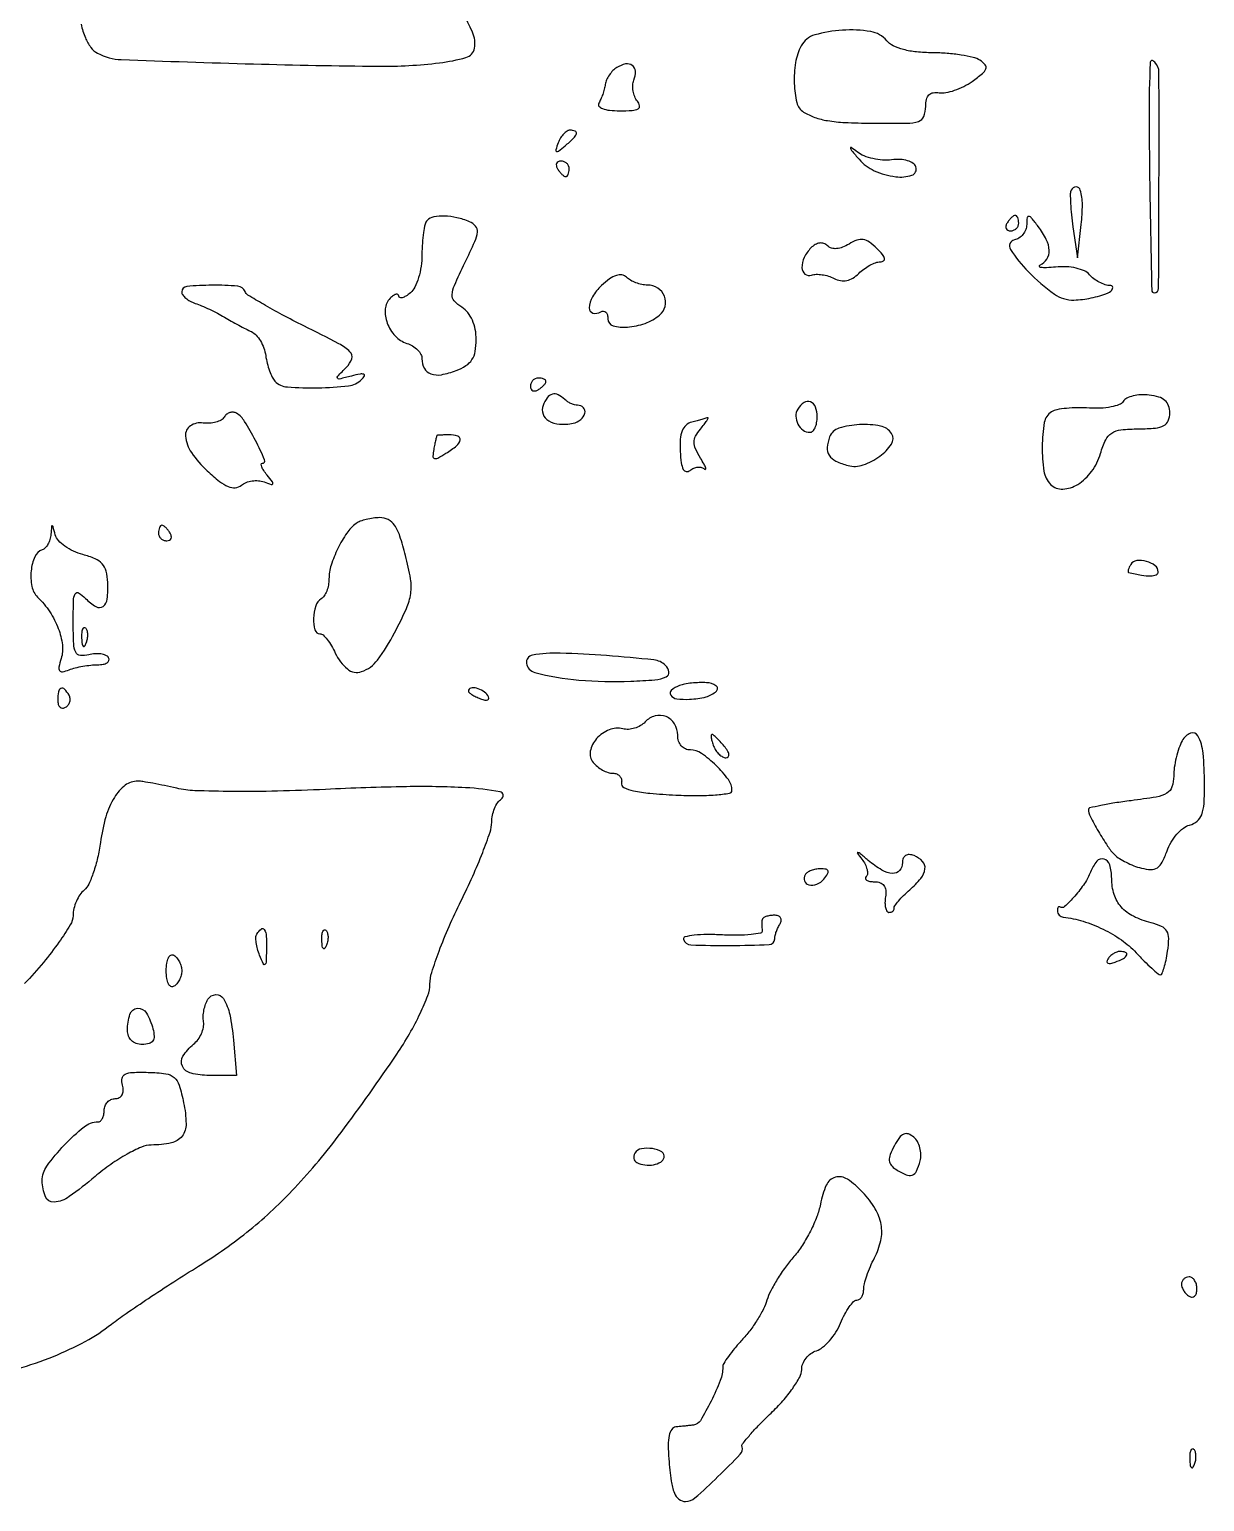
# Model space of a CAD drawing. Extents: x 0 to 5034, y 0 to 2560.
# Drawn here: x 4428.3 to 4580, y 901 to 1091 of the extents above; entities that cross this region are included whole.
import ezdxf

# ---------------------------------------------------------------- set-up
doc = ezdxf.new("R2010")
doc.units = 0

msp = doc.modelspace()

# ---------------------------------------------------------------- linework, layer by layer
for points in [[(4435.006116, 1091.665507, 0.045125), (4435.561528, 1089.917062, 0.060581), (4436.268943, 1088.678039, 0.110345), (4437.147502, 1087.921059, 0.114299), (4440.202914, 1087.095851, 0.002042), (4457.271295, 1086.547874, 0.004694), (4473.357611, 1086.248296, 0.032292), (4481.25, 1086.685429, 0.039775), (4484.678115, 1087.3782, 0.281961), (4485.776546, 1088.575789, 0.159528), (4485.519724, 1090.639601, 0.012499), (4483, 1095.659664, -0.009019)], [(4426.7548, 918.116138, 0.026004), (4431.464072, 919.741817, 0.028612), (4435.550472, 921.673626, 0.040141), (4438.926781, 923.881098, -0.013547), (4440.810732, 925.261066, -0.004245), (4443.70487, 927.2267, -0.004238), (4446.974472, 929.367192, -0.004677), (4450.174904, 931.381814, 0.032274), (4456.793665, 936.077002, 0.034452), (4462.600817, 941.491208, 0.027669), (4468.553685, 948.613442, 0.011782), (4475.75, 958.751044, 0.017638), (4477.393861, 961.38192, 0.020178), (4478.770971, 964.008757, 0.020299), (4479.752396, 966.317729, 0.088237), (4480.02531, 967.773649, -0.074017), (4480.267008, 969.299997, -0.013117), (4481.21075, 972.045893, -0.013942), (4482.501788, 975.23044, -0.012156), (4484.02531, 978.488964, 0.010083), (4485.54722, 981.709174, 0.012365), (4486.832435, 984.778013, 0.010868), (4487.786235, 987.389831, 0.082286), (4488, 988.679947, -0.051268), (4488.092656, 989.581226, -0.047599), (4488.367188, 990.468658, -0.050937), (4488.770905, 991.213084, -0.10175), (4489.25, 991.676979, 0.682032), (4489.069065, 992.603727, 0.031678), (4484.613945, 993.12972, 0.018358), (4476.99529, 993.262855, 0.00728), (4466.533265, 992.909104, -0.006339), (4460.34806, 992.688305, -0.007711), (4454.551086, 992.644346, -0.006859), (4449.691424, 992.749121, -0.048223), (4447.347284, 993.059513, 0.005586), (4445.787913, 993.403058, 0.006319), (4444.283934, 993.697042, 0.005806), (4443.000594, 993.915737, 0.034248), (4442.321429, 993.976143, 0.170104), (4440.714392, 993.44939, 0.092781), (4439.310846, 991.887451, 0.066704), (4438.210132, 989.380981, 0.035992), (4437.510493, 986.076291, -0.022531), (4437.144663, 984.085481, -0.025497), (4436.612092, 982.217725, -0.025923), (4436.003112, 980.695619, -0.111877), (4435.413081, 979.927864, 0.072886), (4434.869561, 979.323641, 0.043688), (4434.406053, 978.474637, 0.042759), (4434.085114, 977.528209, 0.056813), (4433.969228, 976.627555, -0.133923), (4433.621689, 975.422244, -0.017932), (4432.153646, 973.195398, -0.019315), (4430.14533, 970.593427, -0.013976), (4427.719228, 967.849009, 0.001341)]]:
    msp.add_lwpolyline(points, format="xyb")
for points in [[(4527.933332, 1088.875429, 0.083038), (4527.205972, 1086.721753, 0.049309), (4527.039138, 1084.011013, 0.049623), (4527.376396, 1081.550791, 0.196731), (4528.25, 1080.337137, 0.055038), (4529.679293, 1079.649473, 0.043731), (4531.339369, 1079.223713, 0.029444), (4533.586796, 1078.987357, 0.009028), (4537, 1078.892252, 0.004572), (4541.561014, 1078.889251, 0.07318), (4543.08206, 1079.126273, 0.230818), (4543.762058, 1079.765336, 0.090933), (4544, 1081.062858, -0.057254), (4544.10396, 1081.967765, -0.138822), (4544.426244, 1082.551239, -0.158778), (4544.973084, 1082.832699, -0.08214), (4545.75, 1082.829981, 0.089294), (4546.596794, 1082.839046, 0.035816), (4547.720312, 1083.138431, 0.034006), (4548.914205, 1083.643211, 0.03644), (4550, 1084.295314, 0.016749), (4551.322428, 1085.294769, 0.135194), (4551.761339, 1085.907806, 0.271864), (4551.666382, 1086.434721, 0.073619), (4551, 1087.012879, 0.082859), (4550.127788, 1087.384026, 0.019925), (4548.581281, 1087.692902, 0.019919), (4546.754058, 1087.908507, 0.01858), (4544.872445, 1087.984687, -0.024336), (4542.834919, 1088.090675, -0.039181), (4541.125066, 1088.399972, -0.047639), (4539.80348, 1088.886112, -0.108013), (4538.968378, 1089.538102, 0.181319), (4536.90443, 1090.718011, 0.055199), (4533.248025, 1090.902107, 0.055276), (4529.679722, 1090.288042, 0.20233)], [(4572.970588, 1086.666667, 0.011952), (4572.83048, 1079.727122, 0.003532), (4572.945065, 1069.097401, 0.000392), (4573.164299, 1057.329247, 0.40854), (4573.5, 1057, 0.412723), (4574.056285, 1057.55346, 0.000779), (4574.105911, 1071.59929, 0.001089), (4574.103112, 1085.464889, 0.198294), (4573.558824, 1086.77451, 0.065086), (4573.342433, 1086.940865, 0.178547), (4573.155515, 1086.973346, 0.234014), (4573.025744, 1086.876509, 0.106874)], [(4504.13577, 1086.083911, 0.061926), (4503.634559, 1085.680861, 0.043565), (4503.177555, 1085.118905, 0.043905), (4502.829329, 1084.493327, 0.067637), (4502.655396, 1083.899894, -0.027501), (4502.528743, 1083.290852, -0.018986), (4502.321926, 1082.617469, -0.019195), (4502.072798, 1081.983335, -0.036735), (4501.817371, 1081.5, 0.31737), (4501.839154, 1081.104602, 0.137249), (4502.288476, 1080.778138, 0.06398), (4503.207206, 1080.565197, 0.024998), (4504.510455, 1080.5, 0.015338), (4506.140049, 1080.550002, 0.108809), (4506.896046, 1080.765848, 0.329798), (4507.079903, 1081.157617, 0.124228), (4506.803087, 1081.737265, -0.075783), (4506.452426, 1082.320341, -0.055809), (4506.244792, 1083.046042, -0.055971), (4506.203183, 1083.797118, -0.077637), (4506.34445, 1084.45524, 0.099375), (4506.538512, 1085.597349, 0.230354), (4506.145228, 1086.348003, 0.212861), (4505.278002, 1086.538222, 0.087733)], [(4496.584097, 1076.358556, 0.012731), (4496.264678, 1075.458284, 0.389672), (4496.355597, 1075.258808, 0.27071), (4496.617386, 1075.292701, 0.008807), (4497.477108, 1075.981001, 0.017238), (4498.562498, 1076.946872, 0.127361), (4498.925, 1077.530548, 0.389178), (4498.765008, 1077.870501, 0.097466), (4498.106989, 1078, 0.148172), (4497.719384, 1077.882557, 0.058677), (4497.291272, 1077.517826, 0.05126), (4496.891147, 1076.986565, 0.0442)], [(4535.404988, 1074.232767, 0.112339), (4537.371654, 1072.766325, 0.071092), (4540.136676, 1071.986101, 0.114073), (4542.213672, 1072.18209, 0.415187), (4542.746082, 1073.25, 0.168639), (4542.386123, 1073.715046, 0.073176), (4541.666453, 1074.04673, 0.059075), (4540.701905, 1074.21008, 0.042558), (4539.609803, 1074.171496, -0.047677), (4538.445478, 1074.142268, -0.037255), (4537.193334, 1074.324676, -0.03836), (4536.043224, 1074.675182, -0.07146), (4535.197054, 1075.154263, 0.009423), (4534.386768, 1075.75631, 0.688878), (4534.287705, 1075.690513, 0.118247), (4534.441823, 1075.377348, 0.003404)], [(4496.5, 1073, 0.029505), (4496.768994, 1072.617226, 0.035638), (4497.066025, 1072.29375, 0.038439), (4497.34829, 1072.065539, 0.151918), (4497.559017, 1072, 0.210953), (4497.727648, 1072.07446, 0.081139), (4497.870461, 1072.29375, 0.061769), (4497.967655, 1072.617151, 0.042167), (4498, 1073, 0.105053), (4497.918938, 1073.381556, 0.099167), (4497.688914, 1073.70625, 0.09642), (4497.345238, 1073.923877, 0.093332), (4496.940983, 1074, 0.108972), (4496.586039, 1073.921712, 0.182303), (4496.3746, 1073.70625, 0.161196), (4496.343488, 1073.3821, 0.082592)], [(4562.774266, 1070.266312, 0.11139), (4562.661188, 1069.764199, 0.011643), (4562.689896, 1068.550104, 0.013979), (4562.7996, 1067.087842, 0.010765), (4562.998101, 1065.5), (4563.585867, 1061.5), (4564.076488, 1065.824754, 0.028524), (4564.220463, 1068.396283, 0.071143), (4563.952527, 1070.255189, 0.335395), (4563.399608, 1070.66548, 0.287175)], [(4479.666667, 1066.333333, 0.139781), (4479.406726, 1065.866033, 0.019689), (4479.195833, 1064.772426, 0.021196), (4479.048784, 1063.425529, 0.016592), (4479, 1061.955778, -0.03571), (4478.89071, 1060.427484, -0.037801), (4478.565079, 1058.9599, -0.040971), (4478.083783, 1057.740069, -0.105481), (4477.5, 1057, -0.030982), (4476.923586, 1056.579039, -0.073712), (4476.440625, 1056.36239, -0.166005), (4476.133915, 1056.379119, -0.30586), (4476, 1056.577555, 0.226855), (4475.900014, 1056.786588, 0.23552), (4475.67707, 1056.835477, 0.09925), (4475.3236, 1056.667083, 0.035754), (4474.900663, 1056.300663, 0.179626), (4474.265996, 1054.91657, 0.107559), (4474.521246, 1053.102918, 0.099021), (4475.546048, 1051.437081, 0.129353), (4477.051152, 1050.483765, -0.059815), (4477.796332, 1050.144875, -0.062601), (4478.427526, 1049.643427, -0.069744), (4478.855372, 1049.062932, -0.124612), (4479, 1048.491629, 0.12183), (4479.30733, 1047.249046, 0.190675), (4480.132604, 1046.541078, 0.128718), (4481.506107, 1046.436238, 0.045901), (4483.416084, 1046.968095, 0.051976), (4484.676052, 1047.603653, 0.106921), (4485.45441, 1048.379947, 0.100898), (4485.868808, 1049.440243, 0.042892), (4486, 1050.966775, 0.04744), (4485.874481, 1052.286723, 0.056707), (4485.502029, 1053.478461, 0.062623), (4484.915932, 1054.453378, 0.086762), (4484.158342, 1055.133186, -0.067456), (4483.167095, 1055.956236, -0.2056), (4482.883457, 1056.764272, -0.088765), (4483.183088, 1057.962536, -0.007308), (4484.550315, 1060.89166, 0.008124), (4485.81988, 1063.623181, 0.077004), (4486.156883, 1064.864359, 0.208462), (4485.925712, 1065.612691, 0.11745), (4485.141972, 1066.179715, 0.042198), (4483.50898, 1066.699459, 0.048975), (4481.891811, 1066.904178, 0.055749), (4480.522314, 1066.789788, 0.148753)], [(4554.5, 1066, 0.082592), (4554.343488, 1065.6179, 0.161196), (4554.3746, 1065.29375, 0.182303), (4554.586039, 1065.078288, 0.108972), (4554.940983, 1065, 0.093332), (4555.345238, 1065.076123, 0.09642), (4555.688914, 1065.29375, 0.099167), (4555.918938, 1065.618444, 0.105053), (4556, 1066, 0.042167), (4555.967655, 1066.382849, 0.061769), (4555.870461, 1066.70625, 0.081139), (4555.727648, 1066.92554, 0.210953), (4555.559017, 1067, 0.151918), (4555.34829, 1066.934461, 0.038439), (4555.066025, 1066.70625, 0.035638), (4554.768994, 1066.382774, 0.029505)], [(4557.031803, 1065.823324, -0.086918), (4556.902293, 1065.158398, -0.076611), (4556.551695, 1064.544195, -0.078), (4556.039598, 1064.073306, -0.096091), (4555.442051, 1063.823324, 0.524869), (4554.931745, 1062.614586, 0.053624), (4557.246456, 1059.718902, 0.040815), (4560.600563, 1056.849268, 0.165444), (4563.13487, 1056.070285, 0.044886), (4565.343315, 1056.335279, 0.041243), (4567.535078, 1056.993082, 0.194961), (4568.111616, 1057.540069, 0.53154), (4567.872445, 1057.929715, -0.065751), (4567.168523, 1058.053789, -0.041995), (4566.398841, 1058.369922, -0.04165), (4565.683341, 1058.815436, -0.059547), (4565.141425, 1059.329593, 0.114874), (4564.480382, 1059.831418, 0.048888), (4563.420042, 1060.186197, 0.043651), (4562.13326, 1060.364824, 0.037691), (4560.768981, 1060.331177, -0.012389), (4559.586864, 1060.24208, -0.043896), (4558.827451, 1060.270409, -0.305422), (4558.668009, 1060.40965, -0.363695), (4558.75, 1060.584917, 0.142378), (4559.639395, 1061.362529, 0.154548), (4559.937422, 1062.470214, 0.10558), (4559.568136, 1063.891408, 0.045772), (4558.531803, 1065.55887, 0.008652), (4557.669354, 1066.659034, 0.180451), (4557.314699, 1066.867581, 0.428169), (4557.096449, 1066.706911, 0.02704)], [(4529.2, 1062.8, 0.085148), (4528.326243, 1061.564404, 0.115468), (4528.034721, 1060.233957, 0.221097), (4528.425427, 1059.423897, 0.263476), (4529.25, 1059.281539, -0.081425), (4529.849657, 1059.39177, -0.03999), (4530.626475, 1059.344611, -0.038298), (4531.445223, 1059.163989, -0.045197), (4532.180554, 1058.866855, 0.074307), (4533.008752, 1058.586862, 0.093998), (4533.815431, 1058.594746, 0.088583), (4534.598956, 1058.902189, 0.05876), (4535.359125, 1059.501983, -0.038151), (4536.027236, 1060.075236, -0.034809), (4536.794779, 1060.559957, -0.036613), (4537.543886, 1060.894931, -0.087044), (4538.142857, 1061, 0.14233), (4538.573493, 1061.12512, 0.324974), (4538.691367, 1061.422953, 0.112852), (4538.424644, 1061.939922, 0.021086), (4537.69812, 1062.730451, 0.038792), (4536.732913, 1063.55648, 0.118607), (4535.94275, 1063.885166, 0.129487), (4535.131716, 1063.804239, 0.050356), (4534.112165, 1063.302121, -0.046363), (4533.282581, 1062.885316, -0.072711), (4532.506349, 1062.7054, -0.090372), (4531.840104, 1062.770673, -0.127556), (4531.32833, 1063.07167, 0.110223), (4530.861859, 1063.367932, 0.118865), (4530.326839, 1063.426839, 0.101664), (4529.758593, 1063.232462, 0.063379)], [(4502.172309, 1057.945904, 0.070354), (4500.999733, 1056.496759, 0.128069), (4500.57426, 1055.04488, 0.348056), (4501.058448, 1054.393975, 0.206596), (4502.069098, 1054.542705, -0.144691), (4502.42234, 1054.639019, -0.191524), (4502.726548, 1054.510522, -0.135162), (4502.932022, 1054.154935, -0.063905), (4503, 1053.625238, 0.335778), (4503.656276, 1052.758173, 0.087977), (4505.505577, 1052.573563, 0.067774), (4507.79276, 1053.064279, 0.086726), (4509.659498, 1054.132372, 0.157325), (4510.371502, 1055.253089, 0.161051), (4510.285369, 1056.566781, 0.15454), (4509.423077, 1057.608403, 0.144151), (4508.093011, 1058, -0.051056), (4507.37104, 1058.073914, -0.038177), (4506.601951, 1058.295371, -0.039019), (4505.902398, 1058.620169, -0.068287), (4505.394483, 1059.005517, 0.15763), (4504.809612, 1059.304609, 0.120005), (4504.087842, 1059.247584, 0.077208), (4503.212678, 1058.801024, 0.031034)], [(4448, 1057.116631, 0.159687), (4448.124809, 1056.735803, 0.059674), (4448.514063, 1056.320145, 0.051373), (4449.08038, 1055.935752, 0.042458), (4449.75, 1055.645664, -0.019795), (4450.562974, 1055.33638, -0.009708), (4451.573437, 1054.882071, -0.009615), (4452.606563, 1054.368702, -0.013782), (4453.5, 1053.871337, 0.006068), (4454.375421, 1053.366157, 0.004519), (4455.353125, 1052.82922, 0.004568), (4456.284359, 1052.339619, 0.010332), (4457, 1051.990177, -0.100078), (4457.599092, 1051.550549, -0.050732), (4458.157686, 1050.795359, -0.047534), (4458.595469, 1049.866618, -0.051749), (4458.834676, 1048.897872, 0.026714), (4459.025954, 1047.914382, 0.025569), (4459.323132, 1046.942098, 0.02646), (4459.67436, 1046.112903, 0.078165), (4460.027533, 1045.607143, 0.184955), (4461.633833, 1044.85206, 0.022757), (4465.57957, 1044.740994, 0.023325), (4469.520887, 1044.993607, 0.170306), (4471.201193, 1045.801193, 0.060241), (4471.568, 1046.268912, 0.4756), (4471.487444, 1046.494376, 0.136652), (4471.02043, 1046.526251, 0.01296), (4469.89405, 1046.263239, -0.005164), (4468.334744, 1045.873407, -0.33235), (4468.09228, 1045.977948, -0.333067), (4468.124126, 1046.239779, -0.005176), (4469.247192, 1047.387809, 0.118046), (4469.930391, 1048.502752, 0.285835), (4469.708243, 1049.402438, 0.072997), (4468.289863, 1050.428286, 0.004735), (4463.747192, 1052.741277, -0.006821), (4460.946076, 1054.182268, -0.010058), (4458.530946, 1055.529659, -0.005737), (4456.550044, 1056.718347, -0.160315), (4456.166667, 1057.172656, 0.284623), (4455.225714, 1057.863364, 0.021377), (4451.914835, 1057.982236, 0.021066), (4448.643747, 1057.821873, 0.387773)], [(4493, 1044.940983, 0.108972), (4493.078288, 1044.586039, 0.182303), (4493.29375, 1044.3746, 0.161196), (4493.6179, 1044.343488, 0.082592), (4494, 1044.5, 0.029505), (4494.382774, 1044.768994, 0.035638), (4494.70625, 1045.066025, 0.038439), (4494.934461, 1045.34829, 0.151918), (4495, 1045.559017, 0.210953), (4494.92554, 1045.727648, 0.081139), (4494.70625, 1045.870461, 0.061769), (4494.382849, 1045.967655, 0.042167), (4494, 1046, 0.105053), (4493.618444, 1045.918938, 0.099167), (4493.29375, 1045.688914, 0.09642), (4493.076123, 1045.345238, 0.093332)], [(4494.623848, 1042.462146, 0.184067), (4494.621251, 1041.356549, 0.169996), (4495.353533, 1040.484474, 0.116667), (4496.747185, 1040.04839, 0.069038), (4498.494408, 1040.165426, 0.119132), (4499.487982, 1040.635475, 0.162574), (4500.018244, 1041.463786, 0.257613), (4499.82983, 1042.180251, 0.205153), (4499.083333, 1042.5, -0.066753), (4498.677688, 1042.554398, -0.03908), (4498.215625, 1042.720313, -0.038368), (4497.771105, 1042.962896, -0.052335), (4497.416667, 1043.25, 0.080673), (4496.581215, 1043.852006, 0.186716), (4495.823949, 1043.923571, 0.169371), (4495.164369, 1043.462075, 0.06467)], [(4569.492699, 1042.988186, -0.16678), (4568.983438, 1042.570689, -0.04046), (4567.921163, 1042.270612, -0.037075), (4566.578776, 1042.108312, -0.029579), (4565.120394, 1042.127179, 0.020665), (4563.623401, 1042.173231, 0.022282), (4562.165125, 1042.09276, 0.022504), (4560.92849, 1041.91258, 0.091224), (4560.222131, 1041.637285, 0.215971), (4559.308428, 1040.277984, 0.038965), (4559.032345, 1037.167126, 0.040267), (4559.254256, 1033.995952, 0.160109), (4560.122669, 1032.277331, 0.211621), (4561.684809, 1031.674469, 0.12737), (4563.613878, 1032.275754, 0.097359), (4565.417352, 1033.954635, 0.08423), (4566.564599, 1036.276086, -0.037216), (4567.234101, 1038.026436, -0.14081), (4567.999063, 1038.899488, -0.117802), (4569.191347, 1039.317206, -0.022498), (4571.5, 1039.450045, 0.017759), (4573.639295, 1039.552815, 0.097828), (4574.743756, 1039.868678, 0.180455), (4575.302236, 1040.480144, 0.096062), (4575.5, 1041.5, 0.085531), (4575.339809, 1042.429599, 0.129253), (4574.879641, 1043.104575, 0.105627), (4574.067895, 1043.553179, 0.044826), (4572.844436, 1043.80731, 0.041561), (4571.77691, 1043.841627, 0.047223), (4570.764443, 1043.693457, 0.053164), (4569.947452, 1043.399005, 0.142216)], [(4453.480508, 1040.968462, -0.126386), (4453.079002, 1040.582406, -0.05989), (4452.411612, 1040.304391, -0.053763), (4451.601088, 1040.16722, -0.051041), (4450.765273, 1040.20215, 0.18559), (4449.114189, 1039.82731, 0.272957), (4448.486735, 1038.520448, 0.130851), (4449.256899, 1036.380962, 0.053411), (4451.293695, 1034.023146, 0.019615), (4452.861729, 1032.668897, 0.068468), (4454.008273, 1031.987185, 0.121594), (4454.914556, 1031.843065, 0.153291), (4455.696608, 1032.16317, -0.08118), (4456.30794, 1032.521951, -0.056184), (4457.085055, 1032.725742, -0.055424), (4457.901151, 1032.753078, -0.072415), (4458.628709, 1032.588983, 0.01248), (4459.538082, 1032.265822, 0.385919), (4459.739672, 1032.355877, 0.274445), (4459.707793, 1032.616637, 0.008844), (4459.018999, 1033.477108, -0.023876), (4458.578847, 1034.06217, -0.0533), (4458.316764, 1034.55265, -0.112552), (4458.265407, 1034.870732, -0.395567), (4458.403235, 1035, 0.541127), (4458.700479, 1035.454894, 0.015704), (4457.515901, 1037.941141, 0.019511), (4456.117003, 1040.412625, 0.116307), (4455.07621, 1041.4529, 0.112687), (4454.667903, 1041.592366, 0.1002), (4454.220542, 1041.549732, 0.094232), (4453.802784, 1041.330831, 0.086882)], [(4527.5, 1042, 0.144187), (4527.245197, 1041.069103, 0.115518), (4527.502676, 1040.057547, 0.118376), (4528.174754, 1039.283364, 0.156311), (4529.059017, 1039, 0.200667), (4529.418575, 1039.150357, 0.084925), (4529.723586, 1039.5875, 0.064972), (4529.93082, 1040.23444, 0.045091), (4530, 1041, 0.086441), (4529.77983, 1042.264012, 0.21455), (4529.141919, 1042.925046, 0.248207), (4528.303763, 1042.835804, 0.106542)], [(4513.825189, 1040.325155, 0.119745), (4513.074042, 1039.917865, 0.115235), (4512.58069, 1039.206137, 0.078145), (4512.335118, 1038.11156, 0.029227), (4512.325189, 1036.533052, 0.019794), (4512.461307, 1035.053324, 0.086697), (4512.723409, 1034.218676, 0.24397), (4513.109062, 1033.946275, 0.209321), (4513.592009, 1034.08322, -0.072813), (4514.068586, 1034.371248, -0.078765), (4514.595089, 1034.500677, -0.087304), (4515.088946, 1034.455949, -0.123014), (4515.473288, 1034.241324, 0.349628), (4515.60269, 1034.230768, 0.347043), (4515.642632, 1034.354849, 0.037559), (4515.401768, 1034.877654, 0.010077), (4514.941443, 1035.668799, -0.03068), (4514.307168, 1036.870135, -0.105913), (4514.12177, 1037.725709, -0.124364), (4514.316354, 1038.503642, -0.050084), (4514.932609, 1039.418799, 0.009705), (4515.4107, 1040.018163, 0.020896), (4515.750001, 1040.501447, 0.032691), (4515.926905, 1040.821473, 0.652438), (4515.872445, 1040.883999, -0.007953), (4515.641103, 1040.815962, -0.000911), (4515.11743, 1040.671988, -0.0011), (4514.493757, 1040.503215, -0.000896)], [(4531.603744, 1038.409758, 0.073069), (4531.300077, 1037.055155, 0.163312), (4531.557123, 1036.044753, 0.138901), (4532.415878, 1035.288709, 0.047552), (4533.988068, 1034.713371, 0.147151), (4535.92539, 1034.783973, 0.076444), (4538.089635, 1035.914068, 0.08841), (4539.579244, 1037.479381, 0.292388), (4539.600092, 1038.838048, 0.210485), (4538.182122, 1039.812945, 0.060299), (4535.459556, 1039.995471, 0.060691), (4532.801784, 1039.526257, 0.231089)], [(4480.923489, 1038.583333, 0.128841), (4480.885133, 1038.510809, 0.001816), (4480.773266, 1038.025547, 0.004919), (4480.650563, 1037.458499, 0.003204), (4480.519532, 1036.801506, 0.032608), (4480.407955, 1035.915374, 0.34205), (4480.601175, 1035.632391, 0.205571), (4481.035174, 1035.67284, 0.014956), (4482.096043, 1036.292053, 0.029107), (4483.489146, 1037.279142, 0.183947), (4483.922677, 1038.015126, 0.378859), (4483.619812, 1038.502746, 0.072803), (4482.5, 1038.666667, 0.005191), (4481.919564, 1038.660641, 0.008012), (4481.41815, 1038.642188, 0.003404), (4480.993325, 1038.616831, 0.192742)], [(4470.5, 1027.234687, 0.084803), (4469.306269, 1025.998599, 0.036069), (4468.145574, 1024.002354, 0.036115), (4467.276501, 1021.841259, 0.077694), (4467, 1020.072586, -0.046572), (4466.925928, 1019.279081, -0.046179), (4466.70625, 1018.510636, -0.050144), (4466.383579, 1017.876896, -0.111983), (4466, 1017.5, 0.181119), (4465.298241, 1016.593681, 0.066313), (4465.022672, 1014.9697, 0.075363), (4465.192753, 1013.494497, 0.338499), (4465.839485, 1013, -0.190598), (4466.235938, 1012.843176, -0.037004), (4466.766975, 1012.265625, -0.034577), (4467.320433, 1011.457269, -0.025934), (4467.818046, 1010.5, 0.11248), (4469.377991, 1008.454558, 0.261714), (4471.210605, 1008.114852, 0.151639), (4473.264369, 1009.611163, 0.039616), (4475.460376, 1013.10625, 0.014459), (4477.002145, 1016.274684, 0.070948), (4477.555164, 1018.181353, 0.078268), (4477.525602, 1020.079069, 0.019777), (4476.876131, 1023.10625, 0.016597), (4476.146109, 1025.606488, 0.070014), (4475.458369, 1027.004872, 0.125737), (4474.639346, 1027.728677, 0.12084), (4473.56095, 1027.984687, 0.030981), (4472.69853, 1027.924763, 0.02725), (4471.811654, 1027.758058, 0.028226), (4471.02727, 1027.518231, 0.070232)], [(4431.116001, 1025.833333, -0.054502), (4430.996563, 1025.170894, -0.056246), (4430.737415, 1024.557363, -0.062334), (4430.385278, 1024.080971, -0.12261), (4429.990092, 1023.830031, 0.214641), (4429.035308, 1022.950112, 0.076898), (4428.56705, 1021.114895, 0.073226), (4428.666776, 1019.116625, 0.148411), (4429.401744, 1017.741113, -0.050572), (4430.969029, 1015.8201, -0.054405), (4432.07445, 1013.668385, -0.06023), (4432.600525, 1011.569291, -0.108568), (4432.44, 1009.810956, 0.022188), (4432.14379, 1008.710607, 0.210691), (4432.236881, 1008.243501, 0.300077), (4432.610342, 1008.096187, 0.039789), (4433.466388, 1008.348728, -0.030555), (4434.258949, 1008.598522, -0.017203), (4435.245837, 1008.808689, -0.01712), (4436.260214, 1008.952865, -0.026744), (4437.140804, 1009, 0.044885), (4437.859439, 1009.064642, 0.09767), (4438.372719, 1009.266173, 0.175824), (4438.600675, 1009.563655, 0.218199), (4438.558021, 1009.90612, 0.15438), (4438.198685, 1010.21553, 0.064046), (4437.575304, 1010.392509, 0.054994), (4436.805232, 1010.422423, 0.046215), (4435.999004, 1010.289489, -0.090091), (4434.920077, 1010.207245, -0.260602), (4434.328724, 1010.623624, -0.102106), (4434.055257, 1011.722311, -0.01011), (4434, 1014.454797, -0.005935), (4434.033702, 1017.294066, -0.112169), (4434.25, 1018.151366, -0.442926), (4434.695467, 1018.272898, -0.05451), (4435.58062, 1017.562237, 0.059566), (4436.934043, 1016.497875, 0.301956), (4437.845846, 1016.533531, 0.214755), (4438.391095, 1017.48115, 0.035713), (4438.450673, 1019.635495, 0.050973), (4438.239658, 1021.074473, 0.121544), (4437.735261, 1022.021571, 0.109746), (4436.810654, 1022.682933, 0.037204), (4435.235831, 1023.218696, -0.045065), (4434.018811, 1023.654162, -0.046991), (4432.917582, 1024.295849, -0.051721), (4432.082616, 1025.035389, -0.122253), (4431.687381, 1025.760096, 0.00297), (4431.39998, 1026.832151, 0.302624), (4431.288927, 1026.928615, 0.426887), (4431.194571, 1026.852398, 0.003729)], [(4445, 1026, 0.105053), (4445.081062, 1025.618444, 0.099167), (4445.311086, 1025.29375, 0.09642), (4445.654762, 1025.076123, 0.093332), (4446.059017, 1025, 0.108972), (4446.413961, 1025.078288, 0.182303), (4446.6254, 1025.29375, 0.161196), (4446.656512, 1025.6179, 0.082592), (4446.5, 1026, 0.029505), (4446.231006, 1026.382774, 0.035638), (4445.933975, 1026.70625, 0.038439), (4445.65171, 1026.934461, 0.151918), (4445.440983, 1027, 0.210953), (4445.272352, 1026.92554, 0.081139), (4445.129539, 1026.70625, 0.061769), (4445.032345, 1026.382849, 0.042167)], [(4570.473008, 1021.956326, 0.025609), (4570.268505, 1021.584083, 0.046182), (4570.146358, 1021.258446, 0.066853), (4570.114586, 1021.021062, 0.344656), (4570.190983, 1020.923489, 0.016663), (4571.854924, 1020.569889, 0.047861), (4573.030737, 1020.475124, 0.088289), (4573.747693, 1020.614012, 0.310247), (4574, 1020.981495, 0.233759), (4573.60279, 1021.784685, 0.095942), (4572.484522, 1022.340063, 0.095519), (4571.235926, 1022.439157, 0.230444)], [(4435.078947, 1012.416667, 0.018894), (4435.137993, 1011.670344, 0.168741), (4435.279315, 1011.37858, 0.470617), (4435.461564, 1011.395823, 0.054073), (4435.683114, 1011.8125, 0.051402), (4435.839148, 1012.359369, 0.05415), (4435.876576, 1012.916927, 0.060344), (4435.797407, 1013.402231, 0.126455), (4435.604167, 1013.729167, 0.296942), (4435.385309, 1013.77538, 0.208169), (4435.200665, 1013.592839, 0.077125), (4435.089945, 1013.112848, 0.028489)], [(4493.25, 1010.24012, 0.412773), (4492.4897, 1009.177129, 0.295508), (4493.543933, 1008.014903, 0.044427), (4499.257566, 1007.030439, 0.029234), (4505.931612, 1006.87439, 0.012373), (4509.054746, 1007.061438, 0.085813), (4510.531889, 1007.447709, 0.334494), (4510.873035, 1008.07481, 0.167092), (4510.433333, 1008.922528, 0.165887), (4508.913677, 1009.623901, 0.006774), (4502.822361, 1010.174076, 0.01189), (4496.853972, 1010.489197, 0.049025)], [(4432, 1004.440983, 0.067432), (4432.074611, 1003.890269, 0.140899), (4432.298542, 1003.524436, 0.190788), (4432.63036, 1003.397824, 0.136093), (4433.016312, 1003.510081, 0.090427), (4433.360589, 1003.820631, 0.095498), (4433.565079, 1004.22714, 0.099685), (4433.598899, 1004.665803, 0.108373), (4433.457295, 1005.069098, 0.050477), (4432.86686, 1005.838655, 0.315493), (4432.407182, 1005.933879, 0.25701), (4432.085158, 1005.519563, 0.039415)], [(4485, 1005.606989, 0.2252), (4485.088769, 1005.419896, 0.029412), (4485.455882, 1005.154486, 0.029555), (4485.957462, 1004.875192, 0.020646), (4486.551938, 1004.618443, 0.036408), (4487.131719, 1004.443138, 0.155351), (4487.487528, 1004.474315, 0.32948), (4487.606889, 1004.674071, 0.1144), (4487.492921, 1005.011454, 0.115814), (4486.901891, 1005.603931, 0.080554), (4486.026239, 1005.969265, 0.115534), (4485.291154, 1005.972535, 0.349578)], [(4512.25, 1006.320705, 0.077317), (4511.176701, 1005.697459, 0.397664), (4511.093417, 1005.076809, 0.208472), (4511.875958, 1004.611818, 0.042235), (4513.527627, 1004.544605, 0.051043), (4515.65818, 1004.85734, 0.131547), (4517.005062, 1005.609553, 0.481461), (4516.938005, 1006.294846, 0.1312), (4515.733276, 1006.687314, 0.021488), (4514.78657, 1006.697778, 0.018238), (4513.788837, 1006.629437, 0.018628), (4512.884002, 1006.499975, 0.048138)], [(4507.786969, 1001.617034, -0.073253), (4507.196229, 1001.145941, -0.056484), (4506.44081, 1000.813926, -0.057286), (4505.643303, 1000.663191, -0.082218), (4504.928604, 1000.728921, 0.161683), (4503.16467, 1000.614435, 0.115603), (4501.537896, 999.463866, 0.132007), (4500.725645, 997.83481, 0.226971), (4501.087927, 996.394054, 0.051493), (4501.632371, 995.860628, 0.04238), (4502.309689, 995.409503, 0.04408), (4503.010816, 995.100795, 0.081847), (4503.622445, 995, -0.092394), (4504.129058, 994.905578, -0.116224), (4504.521906, 994.636853, -0.123296), (4504.738405, 994.234932, -0.112541), (4504.75, 993.763756, 0.340288), (4505.037564, 993.178141, 0.059198), (4506.277685, 992.739342, 0.033919), (4508.412246, 992.40796, 0.009749), (4511.75, 992.184974, 0.011781), (4514.548401, 992.118776, 0.020094), (4516.884675, 992.21249, 0.015349), (4518.692681, 992.413951, 0.373304), (4519, 992.768209, 0.160001), (4518.539026, 994.17186, 0.040912), (4516.947668, 995.999482, 0.041077), (4515.073948, 997.54753, 0.153284), (4513.632705, 998, -0.109187), (4512.993007, 998.141379, -0.106416), (4512.465623, 998.539858, -0.098333), (4512.119758, 999.150044, -0.080077), (4512, 999.893011, 0.136158), (4511.591209, 1001.366346, 0.161654), (4510.500155, 1002.302163, 0.163976), (4509.078737, 1002.392351, 0.140346)], [(4516.638374, 998.5, 0.054778), (4516.934012, 997.926337, 0.05745), (4517.343184, 997.440625, 0.064053), (4517.798443, 997.11007, 0.125677), (4518.229434, 997, 0.214681), (4518.515803, 997.128897, 0.22275), (4518.603286, 997.425778, 0.100348), (4518.42795, 997.903434, 0.035237), (4518, 998.5, 0.012711), (4517.49792, 999.074599, 0.017822), (4517.019109, 999.559375, 0.014236), (4516.604143, 999.928855, 0.176553), (4516.40894, 1000, 0.407084), (4516.311504, 999.904913, 0.044074), (4516.333541, 999.559375, 0.034664), (4516.442315, 999.075405, 0.019009)], [(4577.107487, 999.200841, 0.039969), (4576.682883, 998.227912, 0.023381), (4576.325324, 997.006807, 0.023278), (4576.0803, 995.743331, 0.036266), (4576, 994.637698, -0.077912), (4575.780303, 993.236355, -0.185956), (4575.12974, 992.42977, -0.089688), (4573.747728, 991.932401, -0.010566), (4570.5, 991.456733, 0.007559), (4568.391348, 991.160834, 0.012362), (4566.615625, 990.839073, 0.006016), (4565.159268, 990.519499, 0.348893), (4565, 990.319035, 0.120676), (4565.214197, 989.444474, 0.011452), (4566.284669, 987.500194, 0.015216), (4567.469498, 985.596077, 0.049886), (4568.407936, 984.451447, 0.057026), (4568.989483, 983.990295, 0.023954), (4569.862934, 983.503311, 0.023324), (4570.856359, 983.066716, 0.028042), (4571.827583, 982.754143, 0.055046), (4573.068496, 982.572538, 0.157664), (4573.896533, 982.808332, 0.129691), (4574.527674, 983.524055, 0.032339), (4575.140484, 984.973149, -0.050027), (4575.660921, 986.091955, -0.046153), (4576.405388, 987.118158, -0.049271), (4577.249269, 987.90824, -0.099891), (4578.062901, 988.306198, 0.111227), (4579.034258, 988.808594, 0.132539), (4579.622008, 989.652427, 0.071968), (4579.914954, 991.089024, 0.015159), (4579.984687, 993.65638, 0.022535), (4579.794956, 997.587781, 0.096648), (4579.136455, 999.827261, 0.38894), (4578.184183, 1000.175135, 0.173659)], [(4535.758557, 983.907991, -0.043635), (4536.178562, 983.250225, -0.058711), (4536.429787, 982.590349, -0.072837), (4536.486967, 982.026509, -0.187411), (4536.324657, 981.657991, 0.220756), (4536.234144, 981.410684, 0.238475), (4536.367999, 981.193285, 0.101634), (4536.776018, 981.045213, 0.036404), (4537.396192, 981, -0.084667), (4538.13112, 980.874652, -0.152607), (4538.616515, 980.512696, -0.135899), (4538.843694, 979.903674, -0.06148), (4538.812858, 979.045448, 0.036088), (4538.747585, 978.293386, 0.057467), (4538.812215, 977.651695, 0.079102), (4538.986153, 977.207284, 0.249846), (4539.25, 977.045448, 0.076404), (4539.531606, 977.071426, 0.104063), (4539.760392, 977.182473, 0.122364), (4539.900515, 977.36006, 0.135342), (4539.934315, 977.575736, -0.185841), (4540.017205, 977.895171, -0.020031), (4540.494719, 978.50862, -0.022455), (4541.147897, 979.214842, -0.016263), (4541.934315, 979.943031, 0.041671), (4543.378774, 981.423606, 0.141541), (4543.909204, 982.648897, 0.223452), (4543.593989, 983.625035, 0.113574), (4542.5, 984.361626, 0.075244), (4541.885039, 984.496694, 0.151899), (4541.407358, 984.382077, 0.166113), (4541.106211, 984.027855, 0.094119), (4541, 983.468615, -0.176327), (4540.628688, 982.448443, -0.238491), (4539.741016, 982.068498, -0.119253), (4538.335104, 982.505232, -0.041343), (4536.595974, 983.75, 0.003459), (4535.536299, 984.637012, 0.126555), (4535.251822, 984.770328, 0.675547), (4535.190747, 984.674838, 0.009064)], [(4528.439699, 981.902432, 0.224307), (4528.34949, 981.10226, 0.259634), (4528.912648, 980.594515, 0.153551), (4529.957775, 980.677327, 0.124203), (4530.870817, 981.344344, 0.031082), (4531.350581, 982.001551, 0.224487), (4531.398805, 982.379874, 0.276877), (4531.139755, 982.60512, 0.043901), (4530.440135, 982.666667, 0.045576), (4529.820558, 982.610073, 0.045718), (4529.222161, 982.442173, 0.049747), (4528.729936, 982.195636, 0.113856)], [(4565.274569, 982.25, -0.059303), (4564.511408, 980.785701, -0.03048), (4563.24149, 979.148941, -0.023302), (4561.9197, 977.778669, -0.370095), (4561.321429, 977.75, 0.218365), (4561.200231, 977.778513, 0.202851), (4561.09442, 977.70625, 0.101522), (4561.02259, 977.520497, 0.041683), (4561, 977.25, 0.096399), (4561.056932, 976.957451, 0.087593), (4561.220312, 976.696362, 0.087381), (4561.463632, 976.50651, 0.095282), (4561.75, 976.418467, -0.047114), (4564.30945, 975.893125, -0.039343), (4566.89214, 974.875768, -0.039749), (4569.253463, 973.481578, -0.051429), (4571.15121, 971.831921, 0.008511), (4572.202266, 970.746848, 0.012473), (4573.166181, 969.831877, 0.007887), (4573.99425, 969.107598, 0.177547), (4574.28771, 969, 0.307675), (4574.499691, 969.144081, 0.01969), (4574.760802, 969.888168, 0.023358), (4575.011607, 970.864661, 0.014744), (4575.216764, 972.023549, 0.030536), (4575.35785, 973.685746, 0.138107), (4575.118585, 974.619454, 0.157708), (4574.447894, 975.222843, 0.043497), (4573.090166, 975.692218, -0.053839), (4570.812564, 976.532598, -0.096286), (4569.23343, 977.740637, -0.105955), (4568.315894, 979.363174, -0.076031), (4568, 981.428571, 0.06928), (4567.758765, 983.161232, 0.25571), (4567.01029, 983.921823, 0.301947), (4566.082769, 983.641247, 0.082331)], [(4522.881579, 976.083333, 0.03758), (4522.846116, 975.80148, 0.016975), (4522.84012, 975.428871, 0.016696), (4522.86041, 975.033281, 0.021899), (4522.906737, 974.674526, -0.4058), (4522.695618, 974.365126, -0.023784), (4521.458562, 974.17378, -0.025184), (4519.787867, 974.080884, -0.014555), (4517.775158, 974.129035, 0.014536), (4515.769593, 974.177091, 0.025958), (4514.123015, 974.083105, 0.026321), (4512.932163, 973.88903, 0.43741), (4512.75, 973.579509, 0.320469), (4513.691184, 972.85234, 0.010357), (4518.751119, 972.76709, 0.01013), (4523.798729, 972.888887, 0.396203), (4524.515313, 973.625, -0.056814), (4524.569608, 974.037077, -0.025381), (4524.72902, 974.561198, -0.024729), (4524.955776, 975.104387, -0.030679), (4525.221324, 975.583333, 0.110706), (4525.370876, 975.996789, 0.187552), (4525.283038, 976.349251, 0.161263), (4524.962495, 976.585914, 0.079218), (4524.456011, 976.666667, 0.037804), (4523.889952, 976.623807, 0.050964), (4523.392917, 976.495312, 0.061626), (4523.029928, 976.307295, 0.194782)], [(4458.929715, 972.25, -0.004321), (4458.873612, 970.609912, -0.207728), (4458.732671, 970.31997, -0.501737), (4458.536295, 970.364166, -0.009218), (4458.054847, 971.5, -0.029036), (4457.778841, 972.320693, -0.033107), (4457.614064, 973.132812, -0.035157), (4457.569653, 973.828976, -0.130202), (4457.684149, 974.25, -0.093477), (4458.233592, 974.888097, -0.448762), (4458.650584, 974.816455, -0.12731), (4458.907952, 973.995363, -0.019013)], [(4466.683114, 972.8125, -0.054073), (4466.461564, 972.395823, -0.470617), (4466.279315, 972.37858, -0.168741), (4466.137993, 972.670344, -0.018894), (4466.078947, 973.416667, -0.028489), (4466.089945, 974.112848, -0.077125), (4466.200665, 974.592839, -0.208169), (4466.385309, 974.77538, -0.296942), (4466.604167, 974.729167, -0.126455), (4466.797407, 974.402231, -0.060344), (4466.876576, 973.916927, -0.05415), (4466.839148, 973.359369, -0.051402)], [(4448, 969.5, -0.064269), (4447.925853, 968.925537, -0.051777), (4447.70625, 968.342439, -0.053414), (4447.382774, 967.838188, -0.085235), (4447, 967.5, -0.259199), (4446.614279, 967.482113, -0.162984), (4446.286475, 967.809017, -0.081563), (4446.068338, 968.511996, -0.034543), (4446, 969.5, -0.034543), (4446.068338, 970.488004, -0.081563), (4446.286475, 971.190983, -0.162984), (4446.614279, 971.517887, -0.259199), (4447, 971.5, -0.085235), (4447.382774, 971.161812, -0.053414), (4447.70625, 970.657561, -0.051777), (4447.925853, 970.074463, -0.064269)], [(4567.507079, 971.011454, 0.1144), (4567.393111, 970.674071, 0.32948), (4567.512472, 970.474315, 0.155351), (4567.868281, 970.443138, 0.036408), (4568.448062, 970.618443, 0.029964), (4569.51997, 971.105273, 0.168622), (4569.942608, 971.558518, 0.444011), (4569.798253, 971.882327, 0.079093), (4569.059017, 972, 0.088797), (4568.65395, 971.927491, 0.053277), (4568.21498, 971.709615, 0.051183), (4567.810572, 971.389589, 0.061454)], [(4454.666163, 960.562992), (4455.058309, 956), (4451.529155, 956, -0.059352), (4449.203901, 956.276994, -0.222205), (4448.08429, 957.172125, -0.263469), (4448.157429, 958.472749, -0.076818), (4449.536923, 960.030644, 0.062591), (4450.105335, 960.637068, 0.052624), (4450.545423, 961.400581, 0.054864), (4450.799225, 962.198071, 0.090519), (4450.811882, 962.903088, -0.053746), (4450.772689, 963.612277, -0.035428), (4450.873005, 964.42369, -0.03553), (4451.085917, 965.208665, -0.056031), (4451.387826, 965.837132, -0.245201), (4452.389958, 966.424434, -0.272414), (4453.373791, 965.908815, -0.089253), (4454.194146, 963.843573, -0.028594)], [(4444.285674, 962.015584, -0.04826), (4444.441172, 961.047928, -0.167287), (4444.27526, 960.445199, -0.184221), (4443.787782, 960.107156, -0.060564), (4442.90638, 960, -0.07922), (4442.116595, 960.125925, -0.112888), (4441.509961, 960.490421, -0.115717), (4441.13187, 961.074469, -0.08624), (4441, 961.833333, -0.077065), (4441.323289, 963.918396, -0.311456), (4442.287049, 964.665262, -0.279483), (4443.433476, 964.054291, -0.070193)], [(4448.248337, 952.467351, -0.044865), (4448.562149, 949.755017, -0.171675), (4448.043871, 948.161872, -0.179532), (4446.658185, 947.291256, -0.049891), (4444.064357, 947.015313, 0.1002), (4442.800095, 946.7511, 0.026576), (4440.942564, 945.833345, 0.025418), (4438.864853, 944.522433, 0.021717), (4436.814705, 942.940768, -0.020364), (4433.47614, 940.350663, -0.136322), (4431.520308, 939.640888, -0.326421), (4430.407292, 940.329249, -0.09677), (4430, 942.413982, -0.157519), (4430.610409, 944.303474, -0.033476), (4432.84446, 947.000029, -0.032984), (4435.406505, 949.368016, -0.171686), (4437.192778, 950, 0.179681), (4437.500868, 950.114409, 0.091747), (4437.762879, 950.440625, 0.071748), (4437.940328, 950.926075, 0.051846), (4438, 951.5, -0.092647), (4438.107019, 952.072607, -0.096212), (4438.413124, 952.559375, -0.099296), (4438.86978, 952.885148, -0.10582), (4439.40638, 953, 0.118282), (4439.941346, 953.128349, 0.151989), (4440.301721, 953.479623, 0.123534), (4440.444518, 954.037246, 0.065338), (4440.354509, 954.75, -0.105226), (4440.313604, 955.630422, -0.241421), (4440.697504, 956.149248, -0.107022), (4441.650523, 956.389303, -0.015316), (4443.675149, 956.39516, -0.02499), (4445.936032, 956.219121, -0.146523), (4447.01243, 955.740172, -0.14203), (4447.665822, 954.7407, -0.022997)], [(4539.966494, 946.937393, 0.028089), (4539.431183, 945.786115, 0.10997), (4539.307034, 945.01687, 0.158575), (4539.538925, 944.425292, 0.079637), (4540.146755, 943.888139, 0.034415), (4541.467929, 943.173213, 0.191731), (4542.257461, 943.135017, 0.208043), (4542.818032, 943.647649, 0.041029), (4543.280134, 944.963232, 0.069761), (4543.377576, 945.79599, 0.059243), (4543.252906, 946.673282, 0.061562), (4542.936046, 947.460924, 0.093426), (4542.466504, 948.027799, 0.081859), (4541.764016, 948.438804, 0.196809), (4541.172396, 948.425411, 0.135309), (4540.60809, 947.968827, 0.032548)], [(4506.487659, 945.980032, 0.086456), (4506.347192, 945.629461, 0.102024), (4506.345313, 945.272696, 0.11056), (4506.481778, 944.965717, 0.11748), (4506.733688, 944.754232, 0.085984), (4507.764165, 944.443417, 0.076224), (4508.8851, 944.477903, 0.087776), (4509.803236, 944.82141, 0.194412), (4510.25, 945.404671, 0.34024), (4509.96037, 946.116771, 0.094491), (4508.74709, 946.546191, 0.079865), (4507.313066, 946.535234, 0.215807)], [(4530.412083, 939.383056, -0.045247), (4529.955746, 937.771106, -0.025386), (4529.130381, 935.908254, -0.025148), (4528.097581, 934.096534, -0.037191), (4527.00169, 932.633056, 0.022414), (4525.900992, 931.250208, 0.018546), (4524.852811, 929.68596, 0.018942), (4523.998381, 928.177614, 0.046801), (4523.522575, 927, -0.046121), (4523.061015, 925.853164, -0.021288), (4522.264791, 924.454016, -0.020874), (4521.296416, 923.043647, -0.027172), (4520.290105, 921.84346, 0.014766), (4519.338874, 920.764484, 0.019208), (4518.536841, 919.719512, 0.017136), (4517.942028, 918.815459, 0.139747), (4517.811412, 918.34346, -0.095621), (4517.492949, 916.622105, -0.023215), (4516.308355, 913.969634, -0.017666), (4514.920397, 911.43967, -0.232909), (4514.051027, 910.875, -0.00165), (4513.559328, 910.818167, -0.000847), (4512.94259, 910.75, -0.000841), (4512.307324, 910.681955, -0.001268), (4511.753537, 910.625, 0.225542), (4511.233551, 910.310748, 0.092266), (4510.904498, 909.531409, 0.054891), (4510.771067, 908.275321, 0.020459), (4510.850569, 906.5, 0.012047), (4511.164835, 903.648234, 0.060717), (4511.5687, 902.099786, 0.132007), (4512.163145, 901.299573, 0.168926), (4513.024539, 901, 0.18406), (4514.231225, 901.459781, 0.010542), (4517.191225, 904.212734, 0.008725), (4520.081194, 907.116059, 0.274487), (4520.302198, 908.060517, -0.248785), (4520.374106, 908.451785, -0.010021), (4521.322167, 909.601735, -0.015545), (4522.553572, 910.94874, -0.010154), (4524.052198, 912.427738, 0.022638), (4525.563447, 913.995548, 0.026707), (4526.840333, 915.612699, 0.02711), (4527.75447, 917.068335, 0.127318), (4528, 918.016944, -0.093619), (4528.141939, 918.768369, -0.071253), (4528.555908, 919.498731, -0.06975), (4529.169184, 920.097712, -0.081933), (4529.892454, 920.465866, 0.09482), (4530.70593, 920.906482, 0.041651), (4531.589979, 921.761551, 0.039248), (4532.403736, 922.853709, 0.042325), (4533.013774, 924.033254, -0.023619), (4533.548573, 925.169446, -0.032638), (4534.139773, 926.128518, -0.034124), (4534.70594, 926.82028, -0.207058), (4535.12132, 927, 0.155273), (4535.456439, 927.106641, 0.097684), (4535.741888, 927.407047, 0.079989), (4535.934537, 927.855828, 0.061539), (4536, 928.385693, -0.063754), (4536.090926, 929.095898, -0.018698), (4536.408196, 930.151137, -0.018453), (4536.857702, 931.322708, -0.018832), (4537.389603, 932.449849, 0.064771), (4538.208874, 934.699713, 0.099787), (4538.252099, 936.763657, 0.093052), (4537.483239, 938.784541, 0.050269), (4535.867453, 940.911898, 0.05614), (4533.890355, 942.606499, 0.220913), (4532.346789, 942.858143, 0.22411), (4531.174162, 941.841702, 0.057625)], [(4577, 929.059017, 0.089642), (4577.073302, 928.653442, 0.053229), (4577.29375, 928.2129, 0.051032), (4577.617485, 927.806203, 0.06081), (4578, 927.5, 0.139169), (4578.379648, 927.392057, 0.191142), (4578.70625, 927.521475, 0.138808), (4578.926733, 927.889346, 0.066118), (4579, 928.440983, 0.062283), (4578.925455, 929.037096, 0.080552), (4578.70625, 929.542039, 0.097988), (4578.381379, 929.879982, 0.153634), (4578, 930, 0.092995), (4577.618268, 929.928382, 0.096318), (4577.29375, 929.723586, 0.099231), (4577.076556, 929.418051, 0.105429)], [(4578.078947, 906.416667, 0.018894), (4578.137993, 905.670344, 0.168741), (4578.279315, 905.37858, 0.470617), (4578.461564, 905.395823, 0.054073), (4578.683114, 905.8125, 0.051402), (4578.839148, 906.359369, 0.05415), (4578.876576, 906.916927, 0.060344), (4578.797407, 907.402231, 0.126455), (4578.604167, 907.729167, 0.296942), (4578.385309, 907.77538, 0.208169), (4578.200665, 907.592839, 0.077125), (4578.089945, 907.112848, 0.028489)]]:
    msp.add_lwpolyline(points, format="xyb", close=True)

doc.saveas('drawing.dxf')
